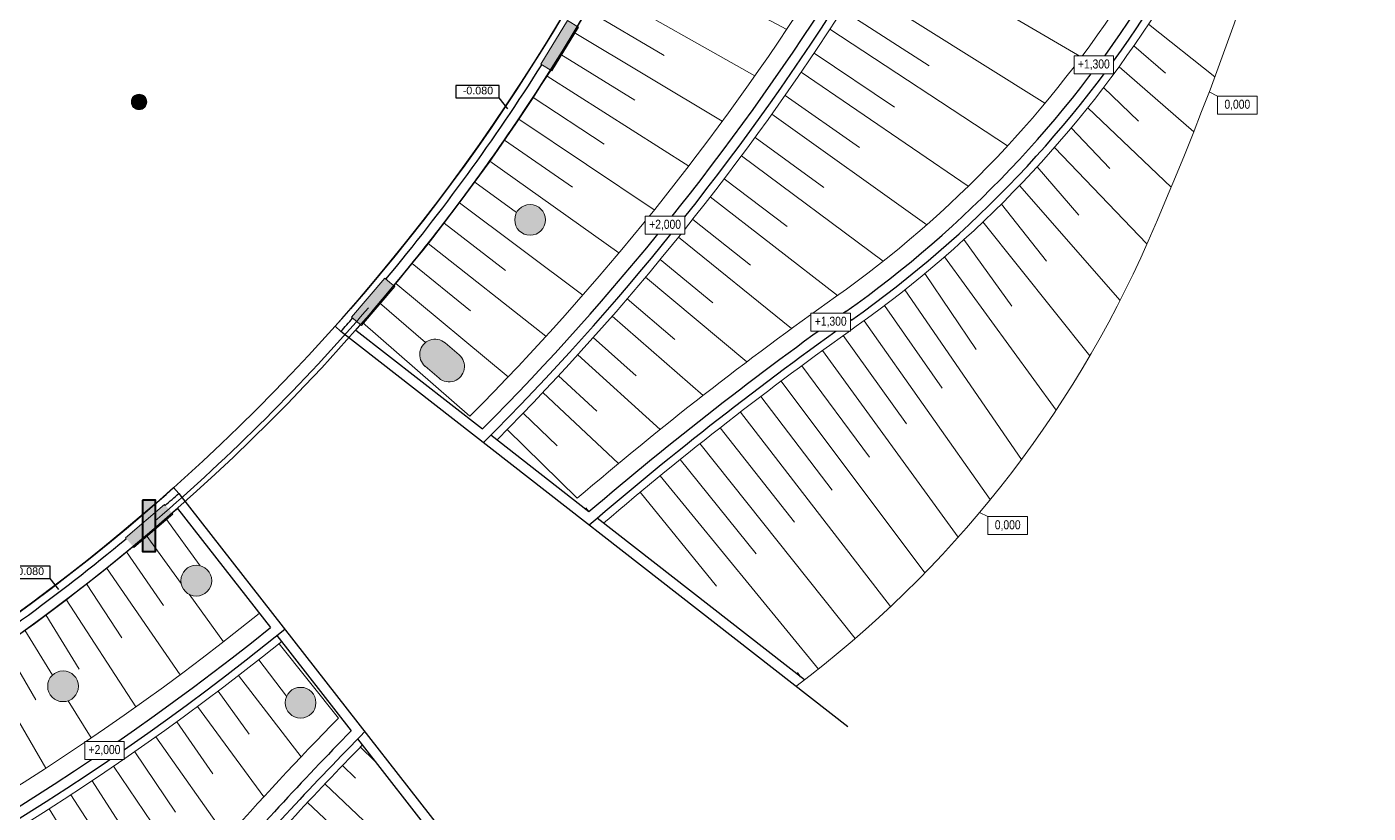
# Model space of a CAD drawing. Header units: millimetres. Extents: x 72919 to 485785, y -53256 to 338519.
# Drawn here: x 383115 to 435339, y 33424 to 64062 of the extents above; entities that cross this region are included whole.
import ezdxf
from ezdxf.enums import TextEntityAlignment as Align

# ---------------------------------------------------------------- set-up
doc = ezdxf.new("R2010")
doc.units = ezdxf.units.MM
doc.set_wipeout_variables(frame=1)
for name, color, linetype, lineweight in [('gr', 251, 'Continuous', 40), ('h', 7, 'Continuous', 9), ('wall', 5, 'Continuous', 40)]:
    doc.layers.add(name, color=color, linetype=linetype, lineweight=lineweight)
doc.styles.add('STW_ARIAL', font='arial.ttf')
doc.styles.add('Шрифт надписей', font='ARIALN.TTF')

# ---------------------------------------------------------------- blocks, each defined once
blk = doc.blocks.new('Пилон 2')
at = {"lineweight": 9, "ltscale": 400, "true_color": 0x000000}
h = blk.add_hatch(color=18, dxfattribs=at)
h.dxf.hatch_style = 1
h.paths.add_polyline_path([(-1000, 250), (1000, 250), (1000, -250), (-1000, -250)])
at = {"color": 0, "ltscale": 400}
blk.add_lwpolyline([(-1000, 250), (1000, 250), (1000, -250), (-1000, -250)], close=True, dxfattribs=at)
at = {"color": 0}
blk.add_lwpolyline([(-1000, 250), (1000, 250), (1000, -250), (-1000, -250), (-1000, 250)], dxfattribs=at)
blk = doc.blocks.new('Откосы  по обваловке')
at = {"layer": 'gr', "lineweight": 18, "flags": 128}
for points in [[(34971.842, 32799.301), (34984.206, 32761.491), (34985.93, 32756.233), (34987.004, 32753.253, 0.169619), (35020.583, 32713.555, 0.169619)], [(35017.742, 32709.214, -0.148371), (34979.752, 32754.384, 0.043792), (34960.927, 32789.49, 0.043792)], [(35016.978, 32708.041, -0.148371), (34978.465, 32753.833, 0.044237), (34959.536, 32789.059, 0.043998)], [(35014.822, 32705.019, 0.024475), (35002.614, 32710.32, -0.13223), (34983.226, 32724.267, -0.139865), (34973.262, 32747.425, 0.099575), (34961.208, 32782.975, 0.017617), (34957.643, 32788.654, 0.018528)], [(35029.774, 32708.917, 0.124938), (35067.95, 32702.974, 0.055792), (35085.124, 32706.537), (35116.736, 32716.874)], [(35014.118, 32703.806, 0.014887), (35006.826, 32707.133, 0.014887)], [(35089.636, 32699.672, -0.082855), (35069.308, 32694.428, -0.085234), (35047.795, 32696.217, -0.053345), (35027.597, 32703.81, -0.053345)], [(35027.043, 32702.522, 0.05314), (35047.444, 32694.862, 0.085346), (35069.459, 32693.036, 0.040529), (35079.858, 32694.806, 0.041525), (35090.073, 32698.334, 0.041525)], [(35067.797, 32683.637, -0.000463), (35067.718, 32683.626, -0.194463), (35036.441, 32691.723, 0.022581), (35025.861, 32698.842)], [(35025.254, 32697.572, -0.022327), (35035.608, 32690.598, 0.194528), (35067.911, 32682.239, 0.018591), (35071.173, 32682.793, 0.018591)], [(35071.353, 32681.319, -0.056781), (35042.284, 32680.828, -0.128943), (35021.539, 32688.471)]]:
    blk.add_lwpolyline(points, format="xyb", dxfattribs=at)
for points in [[(35009.436, 32715.238), (35012.686, 32718.878)], [(35011.849, 32716.44), (35013.486, 32718.273)], [(35012.963, 32716.119), (35014.289, 32717.682)], [(35013.499, 32715.205), (35015.105, 32717.098)], [(35012.795, 32712.646), (35015.922, 32716.528)], [(35015.176, 32714.008), (35016.752, 32715.964)], [(35014.516, 32711.403), (35017.584, 32715.415)], [(35011.102, 32713.925), (35012.203, 32715.223)], [(35016.881, 32712.85), (35018.428, 32714.872)], [(35005.69, 32711.944), (35007.965, 32714.628)], [(35017.915, 32712.472), (35019.273, 32714.344)], [(35005.024, 32709.384), (35008.748, 32713.995)], [(35018.796, 32711.983), (35020.131, 32713.824)], [(35007.512, 32710.898), (35009.53, 32713.374)], [(35007.063, 32708.552), (35010.325, 32712.756)], [(35009.366, 32709.911), (35011.12, 32712.15)], [(35016.264, 32710.195), (35017.606, 32712.045)], [(35009.058, 32707.699), (35011.927, 32711.547)], [(35011.249, 32708.986), (35012.733, 32710.958)], [(35011.014, 32706.826), (35013.551, 32710.371)], [(35013.159, 32708.122), (35014.368, 32709.797)], [(35012.937, 32705.932), (35015.198, 32709.226)], [(35015.01, 32707.201), (35016.026, 32708.668)], [(35027.597, 32703.81), (35029.774, 32708.917)], [(35029.794, 32706.341), (35030.697, 32708.53)], [(35014.828, 32705.016), (35016.867, 32708.113)], [(35029.526, 32702.865), (35031.624, 32708.156)], [(35031.478, 32701.96), (35033.492, 32707.442)], [(35031.51, 32705.061), (35032.556, 32707.793)], [(35033.425, 32704.254), (35034.433, 32707.103)], [(35033.453, 32701.094), (35035.378, 32706.777)], [(35035.705, 32704.548), (35036.327, 32706.462)], [(35035.451, 32700.268), (35037.28, 32706.159)], [(35037.322, 32702.791), (35038.237, 32705.868)], [(35037.47, 32699.484), (35039.198, 32705.59)], [(35009.663, 32701.609), (35011.321, 32705.144)], [(35039.301, 32702.136), (35040.162, 32705.324)], [(35039.511, 32698.741), (35041.129, 32705.071)], [(35041.299, 32701.533), (35042.099, 32704.829)], [(35008.664, 32697.21), (35012.225, 32704.72)], [(35041.573, 32698.04), (35043.073, 32704.6)], [(35043.315, 32700.983), (35044.049, 32704.383)], [(35012.817, 32703.659), (35013.124, 32704.29)], [(35013.673, 32703.144), (35014.022, 32703.853)], [(35043.655, 32697.382), (35045.028, 32704.179)], [(35045.757, 32696.767), (35046.993, 32703.808)], [(35025.861, 32698.842), (35027.556, 32702.266)], [(35027.555, 32700.213), (35028.359, 32701.873)], [(35027.641, 32697.739), (35029.363, 32701.393)], [(35029.32, 32699.165), (35030.172, 32701.016)], [(35029.416, 32696.603), (35031.185, 32700.556)], [(35031.107, 32698.146), (35032.002, 32700.195)], [(35031.189, 32695.43), (35033.024, 32699.755)], [(35032.915, 32697.155), (35033.848, 32699.409)], [(35032.963, 32694.218), (35034.878, 32698.989)], [(35034.743, 32696.193), (35035.709, 32698.66)], [(35034.739, 32692.964), (35036.747, 32698.26)], [(35036.522, 32691.663), (35038.629, 32697.568)], [(35036.592, 32695.261), (35037.584, 32697.947)], [(35038.461, 32694.358), (35039.472, 32697.271)], [(35024.285, 32692.625), (35026.849, 32696.584)], [(35038.341, 32690.393), (35040.525, 32696.912)], [(35040.35, 32693.486), (35041.373, 32696.632)], [(35022.455, 32687.849), (35027.695, 32696.047)], [(35040.217, 32689.223), (35042.433, 32696.294)], [(35042.258, 32692.645), (35043.287, 32696.03)], [(35025.97, 32691.548), (35028.534, 32695.507)], [(35042.144, 32688.153), (35044.353, 32695.713)], [(35044.185, 32691.834), (35045.212, 32695.466)], [(35024.025, 32686.858), (35029.368, 32694.961)], [(35044.119, 32687.185), (35046.284, 32695.169)], [(35046.13, 32691.056), (35047.147, 32694.939)], [(35027.601, 32690.518), (35030.2, 32694.408)], [(35046.146, 32686.317), (35048.225, 32694.665)], [(35025.642, 32685.933), (35031.027, 32693.85)], [(35048.302, 32685.524), (35050.184, 32694.216)], [(35029.249, 32689.51), (35031.85, 32693.286)], [(35027.308, 32685.071), (35032.669, 32692.716)], [(35030.915, 32688.522), (35033.484, 32692.14)], [(35029.03, 32684.274), (35034.295, 32691.559)], [(35032.601, 32687.554), (35035.101, 32690.971)], [(35030.812, 32683.541), (35035.905, 32690.38)], [(35034.354, 32686.665), (35036.719, 32689.801)], [(35032.663, 32682.875), (35037.546, 32689.241)], [(35036.198, 32685.876), (35038.389, 32688.697)], [(35034.92, 32682.187), (35039.248, 32688.17)], [(35038.227, 32685.086), (35040.116, 32687.664)], [(35037.335, 32681.596), (35040.999, 32687.175)], [(35040.322, 32684.355), (35041.888, 32686.709)], [(35039.756, 32681.148), (35042.792, 32686.261)], [(35042.42, 32683.705), (35043.702, 32685.836)], [(35042.174, 32680.839), (35044.626, 32685.429)], [(35044.519, 32683.134), (35045.554, 32685.046)], [(35044.561, 32680.628), (35046.495, 32684.681)], [(35046.617, 32682.641), (35047.44, 32684.34)], [(35046.894, 32680.465), (35048.396, 32684.018)], [(35048.712, 32682.224), (35049.355, 32683.72)], [(35049.179, 32680.347), (35050.326, 32683.442)]]:
    blk.add_lwpolyline(points, dxfattribs=at)

msp = doc.modelspace()

# ---------------------------------------------------------------- hatches: boundary and pattern name
at = {"ltscale": 500, "true_color": 0x000000}
h = msp.add_hatch(color=18, dxfattribs=at)
h.dxf.hatch_style = 1
edge = h.paths.add_edge_path()
edge.add_arc((387483.8723, 61137.26581), 300, 0, 360)
h = msp.add_hatch(color=18, dxfattribs=at)
h.dxf.hatch_style = 1
edge = h.paths.add_edge_path()
edge.add_arc((402712.9937, 56542.57486), 600, -180, 180)
h = msp.add_hatch(color=18, dxfattribs=at)
h.dxf.hatch_style = 1
h.paths.add_polyline_path([(398625.56709, 50836.90949), (399168.31045, 50373.24989, 1.0000044685), (399946.50361, 51286.71329), (399401.77868, 51752.05731, 1.0001380196)])
h = msp.add_hatch(color=18, dxfattribs=at)
h.dxf.hatch_style = 1
edge = h.paths.add_edge_path()
edge.add_arc((389715.84781, 42485.54596), 600, -180, 180)
h = msp.add_hatch(color=18, dxfattribs=at)
h.dxf.hatch_style = 1
edge = h.paths.add_edge_path()
edge.add_arc((384530.46173, 38372.46094), 600, -180, 180)
h = msp.add_hatch(color=18, dxfattribs=at)
h.dxf.hatch_style = 1
edge = h.paths.add_edge_path()
edge.add_arc((393776.32883, 37730.22184), 600, -180, 180)
at = {"layer": 'wall', "lineweight": 18, "ltscale": 0.007407, "true_color": 0x000000}
h = msp.add_hatch(color=18, dxfattribs=at)
h.dxf.hatch_style = 1
h.paths.add_polyline_path([(403126.12257, 62603.27095), (404171.12556, 64308.54769), (404597.44475, 64047.29694), (403552.44176, 62342.02021)])
h = msp.add_hatch(color=18, dxfattribs=at)
h.dxf.hatch_style = 1
h.paths.add_polyline_path([(395768.90037, 52743.96042), (397067.80169, 54264.76788), (397448.00356, 53940.04255), (396149.10223, 52419.23508)])
h = msp.add_hatch(color=18, dxfattribs=at)
h.dxf.hatch_style = 1
h.paths.add_polyline_path([(388480.7382, 45455.84834), (386959.92181, 44156.95747), (387284.64452, 43776.75337), (388805.46092, 45075.64424)])

# ---------------------------------------------------------------- linework, layer by layer
at = {"color": 18, "ltscale": 500, "true_color": 0x000000}
for p, q in [((415080.80961, 36786.7371), (395342.32988, 52195.74304)), ((405000.43777, 45163.51479), (401176.82317, 48148.45085)), ((389029.68703, 45883.10053), (404438.69291, 26144.62083)), ((388976.52266, 45301.1705), (392602.21887, 40656.76114)), ((413388.8239, 38615.05242), (405322.19139, 44912.33519)), ((392848.38818, 40341.42556), (395743.31009, 36633.11642)), ((395991.66402, 36314.9824), (401450.71195, 29322.10386))]:
    msp.add_line(p, q, dxfattribs=at)
for points in [[(415650.43379, 180914.99944, 0.4142135624), (336810.43379, 259754.99944), (221610.43379, 259754.99944, 0.4142135624), (142770.43379, 180914.99944), (142770.43379, 104414.99944, 0.4142135624), (221610.43379, 25574.99944), (336810.43379, 25574.99944, 0.4142135624), (415650.43379, 104414.99944)], [(414950.43379, 180914.99944, 0.4142135624), (336810.43379, 259054.99944), (221610.43379, 259054.99944, 0.4142135624), (143470.43379, 180914.99944), (143470.43379, 104414.99944, 0.4142135624), (221610.43379, 26274.99944), (336810.43379, 26274.99944, 0.4142135624), (414950.43379, 104414.99944)]]:
    msp.add_lwpolyline(points, format="xyb", close=True, dxfattribs=at)
for points in [[(414950.43379, 104414.99944, -0.1841557629), (395118.46912, 52395.45874, -0.1841557629)], [(397097.12354, 54231.8485, 0.0329280299), (403163.59451, 62580.90256, 0.0329280299)], [(397401.3102, 53972.04854, 0.0329603029), (403504.67815, 62371.88623, 0.0329603029)], [(395342.32988, 52195.74304, 0.0021928204), (395798.10151, 52711.14411, 0.0021928204)], [(395924.25992, 52248.9074, 0.000854841), (396102.28882, 52451.34362, 0.000854841)], [(388829.97432, 46106.96395, -0.1815982494), (337583.92781, 26278.82788, -0.1815982494)], [(388503.68535, 45418.03899, 0.0022377442), (389029.68703, 45883.10053)], [(388763.48526, 45113.85238, 0.0008995367), (388976.52266, 45301.1705)], [(378644.53067, 38061.83872, 0.0328830442), (386982.74749, 44119.29033, 0.0328830442)], [(378853.54699, 37720.75508, 0.0329155453), (387242.54804, 43815.10298, 0.0329155453)]]:
    msp.add_lwpolyline(points, format="xyb", dxfattribs=at)
for points in [[(401510.21655, 61778.83835), (399815.11103, 61778.83543), (399815.11185, 61299.43575), (401510.21737, 61299.43866)], [(384025.5439, 43051.37681), (382330.43838, 43051.3739), (382330.43921, 42571.97421), (384025.54473, 42571.97712)]]:
    msp.add_lwpolyline(points, close=True, dxfattribs=at)
for points in [[(401840.44794, 60867.67856), (401510.21402, 61299.43575)], [(395342.329, 52195.74205), (395118.46912, 52395.45874)], [(395924.25992, 52248.9074), (400859.27151, 48396.35016)], [(389029.69101, 45883.10408), (388829.97432, 46106.96395)], [(404870.43083, 45315.4957), (405000.43778, 45163.5148)], [(384355.7753, 42140.21702), (384025.54138, 42571.97421)], [(413104.32118, 38901.00045), (413225.92811, 38742.21835)]]:
    msp.add_lwpolyline(points, dxfattribs=at)
for centre, radius, start, end in [((389649.3701, 88688.28713), 43804.71535, 305.369819654, 349.51823084), ((389649.3701, 88688.28713), 44204.71535, 305.369819654, 349.531642039), ((328425.38084, 120371.15253), 102112.88211, 315.1821478566, 327.3963421315), ((328425.38084, 120371.15253), 102512.88211, 314.9837559604, 327.3963421315), ((496368.27629, -61647.44536), 140558.39755, 125.3698196542, 130.5442196336), ((496368.27629, -61647.44536), 140158.39755, 125.3698196542, 130.6778393794), ((328425.38084, 120371.15253), 102337.92422, 275.0791304377, 308.8370100426), ((328425.38084, 120371.15253), 102737.92422, 275.0791304377, 309.0567714496), ((492459.90812, -58014.69605), 135322.97935, 135.6193840524, 139.0801624134), ((492459.90812, -58014.69605), 134922.97935, 135.4708158335, 139.0280619448)]:
    msp.add_arc(centre, radius, start, end, dxfattribs=at)
at = {"layer": 'h'}
for p, q in [((429474.2119, 61363.1575), (429151.48886, 61528.16785)), ((420534.71643, 44978.74941), (420211.99339, 45143.75977))]:
    msp.add_line(p, q, dxfattribs=at)
for points in [[(429474.2119, 60663.1575), (431014.2119, 60663.1575), (431014.2119, 61363.1575), (429474.2119, 61363.1575)], [(420534.71643, 44278.74941), (422074.71643, 44278.74941), (422074.71643, 44978.74941), (420534.71643, 44978.74941)]]:
    msp.add_lwpolyline(points, close=True, dxfattribs=at)
at = {"layer": 'wall', "color": 18, "lineweight": 18, "ltscale": 0.007407, "true_color": 0x000000}
for p, q in [((399944.02072, 51282.82586), (399397.91629, 51749.34835)), ((399164.57805, 50370.42987), (398618.47779, 50836.95724))]:
    msp.add_line(p, q, dxfattribs=at)
for points in [[(403552.71779, 62342.44751), (403126.3977, 62603.69679), (404171.39483, 64308.97712), (404597.71492, 64047.72784)], [(404597.71492, 64047.72784), (403552.71779, 62342.44751)], [(396139.43328, 52419.61924), (395759.2303, 52744.34327), (397058.1264, 54265.1552), (397249.2169, 54101.94849)], [(397249.2169, 54101.94849), (397438.32938, 53940.43117), (396139.43328, 52419.61924)], [(388503.68535, 45418.03899), (388471.08659, 45456.20723), (386950.27466, 44157.31114), (386982.74749, 44119.29033)], [(387242.54804, 43815.10298), (387274.99868, 43777.10815), (388795.81062, 45076.00425), (388763.48526, 45113.85238)]]:
    msp.add_lwpolyline(points, dxfattribs=at)
msp.add_lwpolyline([(396413.48938, 53114.65477, -0.0373798725), (388110.77846, 44811.94385)], format="xyb", dxfattribs=at)
for centre, radius in [((387483.88733, 61135.7815), 300), ((402709.26131, 56539.75485), 600), ((389712.11542, 42482.72595), 600), ((384526.72933, 38369.64093), 600), ((393772.59644, 37727.40183), 600)]:
    msp.add_circle(centre, radius, dxfattribs=at)
for centre, start, end in [((399009.87734, 51291.71695), 49.299138529, 229.703908965), ((399553.67668, 50827.15984), 229.414639526, 49.572081143)]:
    msp.add_arc(centre, 600, start, end, dxfattribs=at)

# ---------------------------------------------------------------- block references
at = {"layer": 'wall', "color": 18, "lineweight": 18, "ltscale": 0.007407, "true_color": 0x000000, "xscale": 999.9999999999999, "yscale": 999.9999999999999, "zscale": 999.9999999999999, "rotation": 71.89262594900111}
msp.add_blockref('Откосы  по обваловке', (20598007.21244, -43408295.21277), dxfattribs=at)
at = {"layer": 'wall', "color": 18, "lineweight": 18, "ltscale": 0.007407, "true_color": 0x000000, "xscale": -1, "rotation": 89.99999999999977}
msp.add_blockref('Пилон 2', (387873.04264, 44616.65769), dxfattribs=at)

# ---------------------------------------------------------------- texts
at = {"color": 18, "ltscale": 500, "true_color": 0x000000, "style": 'STW_ARIAL'}
for p in [(400678.83676, 61580.27114), (383194.16411, 42852.8096)]:
    msp.add_text('-0.080', height=298.8, rotation=0.000098451, dxfattribs=at).set_placement(p, align=Align.MIDDLE_CENTER)
at = {"layer": 'h', "char_height": 350, "attachment_point": 5, "style": 'Шрифт надписей'}
for insert in [(430244.2119, 61013.1575), (421304.71643, 44628.74941)]:
    msp.add_mtext_dynamic_manual_height_columns('0,000', width=350, gutter_width=50, heights=[0], dxfattribs=dict(at, insert=insert))

# ---------------------------------------------------------------- next in the draw order: wipeouts: each hides what was drawn before it
for points in [[(423888.57745, 62931.34896), (425428.57745, 62931.34896), (425428.57745, 62231.34896), (423888.57745, 62231.34896)], [(407195.15377, 56686.27754), (408735.15377, 56686.27754), (408735.15377, 55986.27754), (407195.15377, 55986.27754)], [(413644.50695, 52909.25535), (415184.50695, 52909.25535), (415184.50695, 52209.25535), (413644.50695, 52209.25535)], [(385369.0814, 36220.49687), (386909.0814, 36220.49687), (386909.0814, 35520.49687), (385369.0814, 35520.49687)]]:
    msp.add_wipeout(points).dxf.layer = 'h'

# ---------------------------------------------------------------- next in the draw order: linework, layer by layer
at = {"layer": 'h'}
for points in [[(423888.57745, 62231.34896), (425428.57745, 62231.34896), (425428.57745, 62931.34896), (423888.57745, 62931.34896)], [(407195.15377, 55986.27754), (408735.15377, 55986.27754), (408735.15377, 56686.27754), (407195.15377, 56686.27754)], [(413644.50695, 52209.25535), (415184.50695, 52209.25535), (415184.50695, 52909.25535), (413644.50695, 52909.25535)], [(385369.0814, 35520.49687), (386909.0814, 35520.49687), (386909.0814, 36220.49687), (385369.0814, 36220.49687)]]:
    msp.add_lwpolyline(points, close=True, dxfattribs=at)

# ---------------------------------------------------------------- next in the draw order: texts
at = {"layer": 'h', "char_height": 350, "attachment_point": 5, "style": 'Шрифт надписей'}
for s, insert in [('+1,300', (424658.57745, 62581.34896)), ('+2,000', (407965.15377, 56336.27754)), ('+1,300', (414414.50695, 52559.25535)), ('+2,000', (386139.0814, 35870.49687))]:
    msp.add_mtext_dynamic_manual_height_columns(s, width=350, gutter_width=50, heights=[0], dxfattribs=dict(at, insert=insert))

doc.saveas('drawing.dxf')
